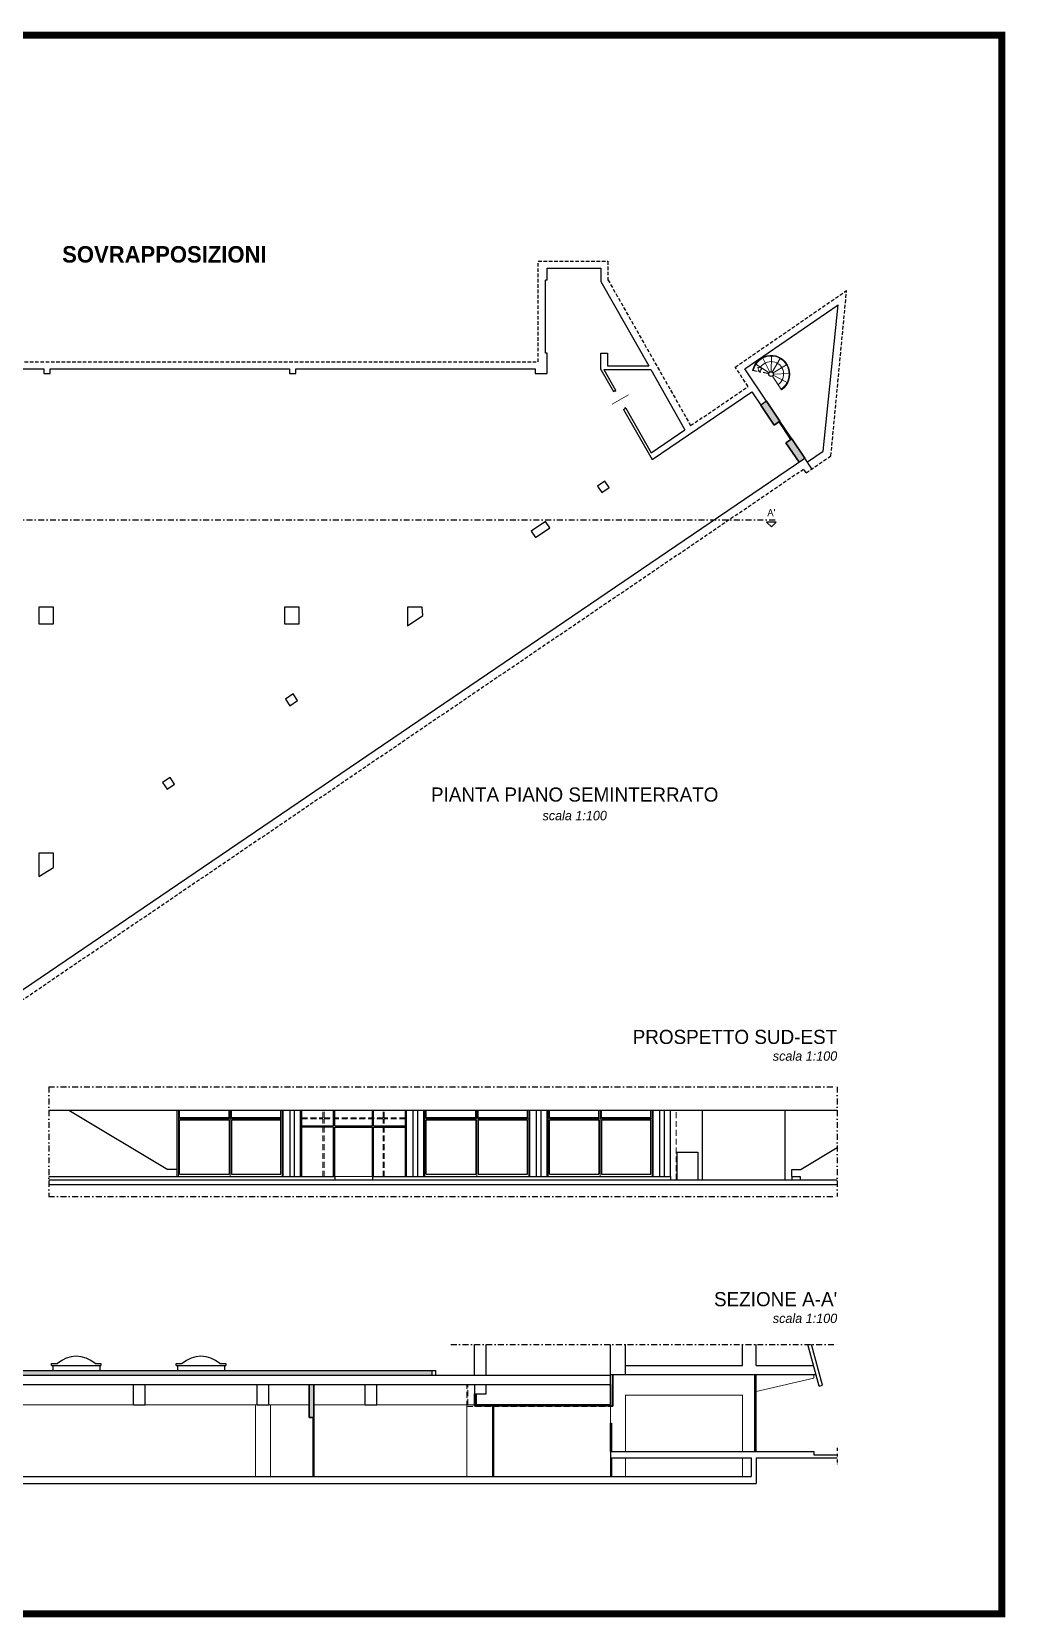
# Model space of a CAD drawing. Header units: millimetres. Extents: x 101781 to 108797, y 59159 to 65899.
# Drawn here: x 104660 to 108797, y 59159 to 65899 of the extents above; entities that cross this region are included whole.
import ezdxf

# ---------------------------------------------------------------- set-up
doc = ezdxf.new("R2010")
doc.units = ezdxf.units.MM
doc.header["$LTSCALE"] = 100
for name, pattern in [('35', [1.5, 0.5, -0.25, 0.5, -0.25]), ('DASHDOT2', [0.5, 0.25, -0.125, 0, -0.125]), ('TRATTEGGIATA2', [0.375, 0.25, -0.125])]:
    doc.linetypes.add(name, pattern=pattern)
for name, color, linetype in [('CAMP murantico', 161, 'Continuous'), ('Interni F', 3, 'Continuous'), ('Interni S', 2, 'Continuous'), ('Linee di sezione', 150, 'Continuous'), ('NC linee_10', 12, 'Continuous'), ('NC linee_20', 10, 'Continuous'), ('PROS', 9, 'Continuous'), ('SEZ', 130, 'Continuous'), ('Testi', 3, 'Continuous')]:
    doc.layers.add(name, color=color, linetype=linetype)
for name, color, linetype, lineweight, true_color in [('DEM linee_2', 40, 'TRATTEGGIATA2', 9, 0xf0b400), ('DEM riempi', 41, 'Continuous', 13, 0xffd966), ('NC riempi', 11, 'Continuous', 9, 0xff7070), ('NC_SEZ', 1, 'Continuous', 30, 0xff0000)]:
    doc.layers.add(name, color=color, linetype=linetype, lineweight=lineweight, true_color=true_color)
doc.layers.add('INF', color=6, linetype='Continuous', lineweight=13)
doc.styles.add('T_ESE_q100', font='', dxfattribs={"height": 15})
doc.styles.get('T_ESE_q100').set_extended_font_data('Bahnschrift Light')

msp = doc.modelspace()

# ---------------------------------------------------------------- hatches: boundary and pattern name
at = {"layer": 'CAMP murantico'}
h = msp.add_hatch(dxfattribs=at)
h.set_pattern_fill('EARTH', color=256, scale=0.8, angle=45)
h.set_pattern_definition([(45, (111661.9993, 56031.1323), (0, 7.184205), [5.08, -5.08]), (45, (111660.652, 56032.4794), (0, 7.184205), [5.08, -5.08]), (45, (111659.305, 56033.8264), (0, 7.184205), [5.08, -5.08]), (135, (111659.305, 56034.7244), (-7.184205, 0), [5.08, -5.08]), (135, (111660.652, 56036.0715), (-7.184205, 0), [5.08, -5.08]), (135, (111661.9993, 56037.4185), (-7.184205, 0), [5.08, -5.08])])
h.paths.add_polyline_path([(106362, 60208), (102506.8, 60208), (102506.8, 60189), (106362, 60189)])
at = {"layer": 'DEM riempi'}
h = msp.add_hatch(color=256, dxfattribs=at)
h.dxf.hatch_style = 1
h.paths.add_polyline_path([(106541, 60062), (106514, 60062), (106514, 60149), (106509, 60149), (106509, 60055), (107129, 60055), (107129, 60058), (106541, 60058)])
at = {"layer": 'NC riempi'}
h = msp.add_hatch(color=256, dxfattribs=at)
h.dxf.hatch_style = 1
h.paths.add_polyline_path([(107783, 64328.4), (107758.1, 64311.6), (107814.9, 64227), (107839.8, 64243.7)])
h.paths.add_polyline_path([(107890, 64168.9), (107865.1, 64152.2), (107920.8, 64069.2), (107945.6, 64086)])
h = msp.add_hatch(color=256, dxfattribs=at)
h.dxf.hatch_style = 1
h.paths.add_polyline_path([(106549, 60109), (106541, 60109), (106541, 60058), (107129, 60058), (107129, 60191), (107119, 60191), (107119, 60063), (106549, 60063)])
h = msp.add_hatch(color=256, dxfattribs=at)
h.dxf.hatch_style = 1
h.paths.add_polyline_path([(105859, 60149), (105839, 60149), (105839, 60008), (105859, 60008)])

# ---------------------------------------------------------------- linework, layer by layer
at = {"layer": 'CAMP murantico'}
msp.add_line((102506.8, 60208), (106362, 60208), dxfattribs=at)
at = {"layer": 'DEM linee_2'}
for p, q in [((105807.2, 61282.7), (105897.2, 61282.7)), ((105807.2, 61277.7), (105897.2, 61277.7)), ((105897.2, 61282.7), (105897.2, 61314.7)), ((105897.2, 61032.7), (105897.2, 61277.7)), ((105902.2, 61282.7), (105902.2, 61314.7)), ((106153.2, 61282.7), (105902.2, 61282.7)), ((105902.2, 61032.7), (105902.2, 61277.7)), ((105902.2, 61277.7), (106153.2, 61277.7)), ((106153.2, 61282.7), (106153.2, 61314.7)), ((106153.2, 61032.7), (106153.2, 61277.7)), ((106158.2, 61282.7), (106158.2, 61314.7)), ((106248.2, 61282.7), (106158.2, 61282.7)), ((106248.2, 61277.7), (106158.2, 61277.7)), ((106158.2, 61032.7), (106158.2, 61277.7)), ((107398.2, 61018.7), (107398.2, 61314.7)), ((106509, 60055), (106509, 60149)), ((106514, 60062), (106514, 60149)), ((106509, 60055), (107129, 60055)), ((106514, 60062), (107119, 60062)), ((107119, 60062), (107119, 60063)), ((107129, 60055), (107129, 60058))]:
    msp.add_line(p, q, dxfattribs=at)
at = {"layer": 'INF'}
for p, q in [((107766.4, 64511.8), (107797.4, 64452.4)), ((107803.9, 64520.5), (107802.3, 64453.5)), ((107840.9, 64510), (107807.1, 64452.1)), ((107737.8, 64486), (107793.7, 64449)), ((107764.8, 64466.9), (107746.2, 64473.7)), ((107746.2, 64473.7), (107749.6, 64454)), ((107749.6, 64454), (107764.8, 64466.9)), ((107846.6, 64377.1), (107807.6, 64435.2)), ((107868.2, 64482.9), (107810.6, 64448.6)), ((107870.5, 64408.3), (107810.9, 64438.9)), ((107879, 64445.9), (107812, 64443.8)), ((107137.1, 64372.6), (107138.5, 64370)), ((107138.5, 64370), (107142.9, 64372.5)), ((107141.4, 64375.1), (107142.9, 64372.5)), ((107195.8, 64355.4), (107126.3, 64315.8)), ((107183.5, 64301.2), (107179.1, 64298.8)), ((107180.6, 64296.1), (107179.1, 64298.8)), ((107185, 64298.6), (107183.5, 64301.2)), ((105283.2, 61032.7), (105283.2, 61314.7)), ((105724.2, 61277.7), (105283.2, 61277.7)), ((105503.7, 61314.7), (105503.7, 61032.7)), ((105724.2, 61032.7), (105724.2, 61314.7)), ((106331.2, 61032.7), (106331.2, 61314.7)), ((106772.2, 61277.7), (106331.2, 61277.7)), ((106551.7, 61314.7), (106551.7, 61032.7)), ((106772.2, 61032.7), (106772.2, 61314.7)), ((106855.2, 61032.7), (106855.2, 61314.7)), ((107296.2, 61277.7), (106855.2, 61277.7)), ((107075.7, 61314.7), (107075.7, 61032.7)), ((107296.2, 61032.7), (107296.2, 61314.7)), ((105947.7, 61032.7), (106107.7, 61032.7)), ((107983, 60191), (107983, 60176)), ((107738, 60119), (107983, 60176)), ((104623.5, 60062), (105092.5, 60062)), ((105142.5, 60062), (105617.5, 60062)), ((105611, 60062), (105611, 59758)), ((105667.5, 60062), (105839, 60062)), ((105674, 60062), (105674, 59758)), ((105859, 60062), (106077, 60062)), ((106127, 60062), (106509, 60062)), ((106509, 60055), (106509, 59758)), ((107119, 59984), (107119, 60055)), ((107184, 60103), (107184, 59864)), ((107184, 60103), (107681, 60103)), ((107681, 60103), (107681, 59864)), ((107184, 59837), (107184, 59758)), ((107681, 59837), (107681, 59758))]:
    msp.add_line(p, q, dxfattribs=at)
for radius, end in [(80, 168.71919), (77, 168.71919), (53.5, 150.03668)]:
    msp.add_arc((107802, 64443.5), radius, 303.86489, end, dxfattribs=at)
at = {"layer": 'Interni F'}
for p, q in [((105288.2, 61282.7), (105288.2, 61314.7)), ((105498.7, 61282.7), (105288.2, 61282.7)), ((105288.2, 61042.7), (105288.2, 61272.7)), ((105498.7, 61272.7), (105288.2, 61272.7)), ((105498.7, 61282.7), (105498.7, 61314.7)), ((105498.7, 61272.7), (105498.7, 61042.7)), ((105508.7, 61282.7), (105508.7, 61314.7)), ((105719.2, 61282.7), (105508.7, 61282.7)), ((105508.7, 61272.7), (105508.7, 61042.7)), ((105719.2, 61272.7), (105508.7, 61272.7)), ((105719.2, 61282.7), (105719.2, 61314.7)), ((105719.2, 61042.7), (105719.2, 61272.7)), ((106336.2, 61282.7), (106336.2, 61314.7)), ((106546.7, 61282.7), (106336.2, 61282.7)), ((106336.2, 61042.7), (106336.2, 61272.7)), ((106546.7, 61272.7), (106336.2, 61272.7)), ((106546.7, 61282.7), (106546.7, 61314.7)), ((106546.7, 61272.7), (106546.7, 61042.7)), ((106556.7, 61282.7), (106556.7, 61314.7)), ((106767.2, 61282.7), (106556.7, 61282.7)), ((106556.7, 61272.7), (106556.7, 61042.7)), ((106767.2, 61272.7), (106556.7, 61272.7)), ((106767.2, 61282.7), (106767.2, 61314.7)), ((106767.2, 61042.7), (106767.2, 61272.7)), ((106860.2, 61282.7), (106860.2, 61314.7)), ((107070.7, 61282.7), (106860.2, 61282.7)), ((106860.2, 61042.7), (106860.2, 61272.7)), ((107070.7, 61272.7), (106860.2, 61272.7)), ((107070.7, 61282.7), (107070.7, 61314.7)), ((107070.7, 61272.7), (107070.7, 61042.7)), ((107080.7, 61282.7), (107080.7, 61314.7)), ((107291.2, 61282.7), (107080.7, 61282.7)), ((107080.7, 61272.7), (107080.7, 61042.7)), ((107291.2, 61272.7), (107080.7, 61272.7)), ((107291.2, 61282.7), (107291.2, 61314.7)), ((107291.2, 61042.7), (107291.2, 61272.7)), ((105288.2, 61042.7), (105498.7, 61042.7)), ((105508.7, 61042.7), (105719.2, 61042.7)), ((106336.2, 61042.7), (106546.7, 61042.7)), ((106556.7, 61042.7), (106767.2, 61042.7)), ((106860.2, 61042.7), (107070.7, 61042.7)), ((107080.7, 61042.7), (107291.2, 61042.7))]:
    msp.add_line(p, q, dxfattribs=at)
at = {"layer": 'Interni S'}
for p, q in [((104744.3, 60238), (104769.3, 60238)), ((104744.3, 60229), (104744.3, 60238)), ((104744.3, 60229), (104954.3, 60229)), ((104749.3, 60229), (104749.3, 60208)), ((104929.3, 60238), (104954.3, 60238)), ((104949.3, 60229), (104949.3, 60208)), ((104954.3, 60238), (104954.3, 60229)), ((105274.3, 60238), (105299.3, 60238)), ((105274.3, 60229), (105274.3, 60238)), ((105274.3, 60229), (105484.3, 60229)), ((105279.3, 60229), (105279.3, 60208)), ((105459.3, 60238), (105484.3, 60238)), ((105479.3, 60229), (105479.3, 60208)), ((105484.3, 60238), (105484.3, 60229))]:
    msp.add_line(p, q, dxfattribs=at)
for centre in [(104849.3, 60150.3), (105379.3, 60150.3)]:
    msp.add_arc(centre, 118.7, 47.6373, 132.3627, dxfattribs=at)
at = {"layer": 'Linee di sezione', "linetype": 'DASHDOT2'}
msp.add_line((102182.8, 63824.6), (107823.2, 63824.6), dxfattribs=at)
at = {"layer": 'Linee di sezione'}
for p, q in [((107823.2, 63814.6), (107783.2, 63814.6)), ((107783.2, 63814.6), (107803.2, 63794.6)), ((107803.2, 63794.6), (107823.2, 63814.6))]:
    msp.add_line(p, q, dxfattribs=at)
at = {"layer": 'NC linee_10'}
for p, q in [((107885.8, 64166.1), (107835.7, 64240.9)), ((107890, 64168.9), (107839.8, 64243.7))]:
    msp.add_line(p, q, dxfattribs=at)
at = {"layer": 'NC linee_20'}
for p, q in [((105807.2, 61032.7), (105807.2, 61314.7)), ((105942.7, 61247.7), (105942.7, 61314.7)), ((105947.7, 61247.7), (105947.7, 61314.7)), ((106107.7, 61247.7), (106107.7, 61314.7)), ((106112.7, 61247.7), (106112.7, 61314.7)), ((106248.2, 61032.7), (106248.2, 61314.7)), ((107511.2, 61018.7), (107511.2, 61314.7)), ((105807.2, 61247.7), (105942.7, 61247.7)), ((105942.7, 61242.7), (105807.2, 61242.7)), ((105942.7, 61032.7), (105942.7, 61242.7)), ((105947.7, 61247.7), (106107.7, 61247.7)), ((105947.7, 61032.7), (105947.7, 61242.7)), ((105947.7, 61242.7), (106107.7, 61242.7)), ((106107.7, 61032.7), (106107.7, 61242.7)), ((106112.7, 61247.7), (106248.2, 61247.7)), ((106112.7, 61032.7), (106112.7, 61242.7)), ((106112.7, 61242.7), (106248.2, 61242.7)), ((107401.2, 61136.7), (107401.2, 61018.7)), ((107401.2, 61136.7), (107491.2, 61136.7)), ((107491.2, 61136.7), (107491.2, 61018.7)), ((106618, 60058), (106618, 59758)), ((106623, 60058), (106623, 59758)), ((105854, 60008), (105854, 59758)), ((105859, 60008), (105859, 59758))]:
    msp.add_line(p, q, dxfattribs=at)
at = {"layer": 'NC_SEZ'}
for p, q in [((107814.9, 64227), (107758.1, 64311.6)), ((107783, 64328.4), (107839.8, 64243.7)), ((107839.8, 64243.7), (107814.9, 64227)), ((107890, 64168.9), (107865.1, 64152.2)), ((107945.7, 64085.9), (107890, 64168.9)), ((107920.8, 64069.2), (107865.1, 64152.2)), ((107129, 60058), (107129, 60191)), ((105839, 60149), (105839, 60008)), ((105859, 60149), (105859, 60008)), ((107119, 60063), (107119, 60149)), ((106541, 60109), (106541, 60058)), ((106541, 60058), (107129, 60058)), ((106549, 60109), (106549, 60063)), ((106549, 60063), (107119, 60063)), ((105859, 60008), (105839, 60008))]:
    msp.add_line(p, q, dxfattribs=at)
at = {"layer": 'PROS'}
for p, q in [((104732.2, 61314.7), (108083, 61314.7)), ((104817.2, 61314.7), (105238.2, 61062.7)), ((105278.2, 61032.7), (105278.2, 61314.7)), ((105729.2, 61032.7), (105729.2, 61314.7)), ((105756.2, 61314.7), (105756.2, 61032.7)), ((105775.2, 61314.7), (105775.2, 61032.7)), ((105802.2, 61032.7), (105802.2, 61314.7)), ((106253.2, 61032.7), (106253.2, 61314.7)), ((106280.2, 61314.7), (106280.2, 61032.7)), ((106299.2, 61314.7), (106299.2, 61032.7)), ((106326.2, 61032.7), (106326.2, 61314.7)), ((106777.2, 61032.7), (106777.2, 61314.7)), ((106804.2, 61314.7), (106804.2, 61032.7)), ((106823.2, 61314.7), (106823.2, 61032.7)), ((106850.2, 61032.7), (106850.2, 61314.7)), ((107301.2, 61032.7), (107301.2, 61314.7)), ((107328.2, 61314.7), (107328.2, 61032.7)), ((107347.2, 61314.7), (107347.2, 61032.7)), ((107374.2, 61032.7), (107374.2, 61314.7)), ((107861.2, 61018.7), (107861.2, 61314.7)), ((108083, 61154.2), (107930.2, 61062.7)), ((105278.2, 61062.7), (105238.2, 61062.7)), ((107890.2, 61062.7), (107930.2, 61062.7)), ((107890.2, 61032.7), (107890.2, 61062.7)), ((104732.2, 61032.7), (105947.7, 61032.7)), ((105947.7, 61032.7), (105947.7, 61018.7)), ((106107.7, 61032.7), (107374.2, 61032.7)), ((106107.7, 61032.7), (106107.7, 61018.7)), ((107733, 59864), (107733, 60191)), ((107738, 59864), (107738, 60191)), ((107733, 60088), (107738, 60088)), ((107119, 59864), (107119, 59984)), ((107119, 59984), (107124, 59984)), ((107124, 59984), (107124, 59864))]:
    msp.add_line(p, q, dxfattribs=at)
at = {"layer": 'SEZ', "linetype": '35', "ltscale": 0.3}
for p, q in [((106812.9, 64495.6), (106812.9, 64923.6)), ((106812.9, 64923.6), (107108.9, 64923.6)), ((107108.9, 64923.6), (107108.9, 64844.5)), ((107108.9, 64844.5), (107460.2, 64224.8)), ((107649.4, 64473.6), (108122.9, 64799.7)), ((108056.3, 64096), (108122.9, 64799.7)), ((104246.9, 64495.6), (106812.9, 64495.6)), ((107704.8, 64391.1), (107649.4, 64473.6)), ((107460.2, 64224.8), (107704.8, 64391.1)), ((107950.9, 64024.3), (108056.3, 64096)), ((103219.9, 60831.9), (107940.3, 64040.1)), ((107950.9, 64024.3), (107940.3, 64040.1))]:
    msp.add_line(p, q, dxfattribs=at)
at = {"layer": 'SEZ'}
for p, q in [((106842.9, 64532.6), (106842.9, 64842.6)), ((106850.9, 64842.6), (106842.9, 64842.6)), ((106850.9, 64842.6), (106850.9, 64893.6)), ((106850.9, 64893.6), (107078.9, 64893.6)), ((107078.9, 64893.6), (107078.9, 64836.6)), ((107078.9, 64836.6), (107281.9, 64478.6)), ((107690.8, 64465.7), (108086.9, 64738.5)), ((108023.2, 64115.8), (108086.9, 64738.5)), ((106850.9, 64532.6), (106842.9, 64532.6)), ((106850.9, 64446.6), (106850.9, 64532.6)), ((107078.9, 64462.6), (107078.9, 64532.6)), ((107078.9, 64532.6), (107106.9, 64532.6)), ((107106.9, 64532.6), (107106.9, 64478.6)), ((104286.9, 64465.6), (104710.9, 64465.6)), ((104710.9, 64465.6), (104710.9, 64446.6)), ((104710.9, 64446.6), (104737.9, 64446.6)), ((104737.9, 64465.6), (105754.9, 64465.6)), ((104737.9, 64446.6), (104737.9, 64465.6)), ((105754.9, 64465.6), (105754.9, 64446.6)), ((105754.9, 64446.6), (105781.9, 64446.6)), ((105781.9, 64465.6), (106799.9, 64465.6)), ((105781.9, 64446.6), (105781.9, 64465.6)), ((106799.9, 64465.6), (106799.9, 64446.6)), ((106799.9, 64446.6), (106850.9, 64446.6)), ((107078.9, 64462.6), (107131.8, 64369.6)), ((107091.5, 64462.6), (107141.4, 64375.1)), ((107091.5, 64462.6), (107290.9, 64462.6)), ((107106.9, 64478.6), (107281.9, 64478.6)), ((107290.9, 64462.6), (107436.1, 64206.5)), ((107783, 64328.4), (107690.8, 64465.7)), ((107131.8, 64369.6), (107141.4, 64375.1)), ((107296.7, 64080.3), (107720.2, 64368.1)), ((107720.2, 64368.1), (107758.1, 64311.6)), ((107175.4, 64293.2), (107185, 64298.6)), ((107185, 64298.6), (107292.9, 64109.2)), ((107783, 64328.4), (107758.1, 64311.6)), ((107175.4, 64293.2), (107296.7, 64080.3)), ((107292.9, 64109.2), (107436.1, 64206.5)), ((107956.2, 64070.3), (108023.2, 64115.8)), ((103244.9, 60891.2), (107945.6, 64086)), ((107975.7, 64041.2), (107945.6, 64086)), ((104732.2, 61018.7), (108083, 61018.7)), ((104732.2, 60998.7), (108083, 60998.7)), ((107374.2, 61032.7), (107374.2, 61018.7)), ((107890.2, 61032.7), (107925.2, 61032.7)), ((107890.2, 61032.7), (107890.2, 61018.7)), ((107925.2, 61032.7), (107925.2, 61018.7)), ((106541, 60189), (106541, 60319)), ((106591, 60189), (106591, 60319)), ((107119, 60149), (107119, 60319)), ((107184, 60191), (107184, 60319)), ((107681, 60229), (107681, 60319)), ((107738, 60229), (107738, 60319)), ((108006.3, 60142.2), (107958.9, 60319)), ((108020.8, 60146), (107974.4, 60319)), ((102506.8, 60189), (107119, 60189)), ((106362, 60189), (106362, 60208)), ((106362, 60208), (106377, 60208)), ((106377, 60189), (106377, 60208)), ((107119, 60191), (107993.2, 60191)), ((107184, 60229), (107681, 60229)), ((107738, 60229), (107983, 60229)), ((102506.8, 60149), (107119, 60149)), ((105092.5, 60062), (105092.5, 60149)), ((105142.5, 60062), (105142.5, 60149)), ((105617.5, 60062), (105617.5, 60149)), ((105667.5, 60062), (105667.5, 60149)), ((106077, 60062), (106077, 60149)), ((106127, 60062), (106127, 60149)), ((106541, 60149), (106541, 60109)), ((106591, 60109), (106591, 60149)), ((108006.3, 60142.2), (108020.8, 60146)), ((105092.5, 60062), (105142.5, 60062)), ((105617.5, 60062), (105667.5, 60062)), ((106077, 60062), (106127, 60062)), ((106541, 60109), (106591, 60109)), ((107119, 59864), (107119, 59758)), ((107119, 59864), (107983, 59864)), ((107983, 59864), (107983, 59850)), ((107983, 59850), (108083, 59850)), ((107119, 59837), (107718, 59837)), ((107124, 59837), (107124, 59758)), ((107718, 59837), (107718, 59758)), ((107738, 59837), (108083, 59837)), ((107738, 59837), (107738, 59728)), ((102251.2, 59758), (107718, 59758)), ((102251.2, 59728), (107738, 59728))]:
    msp.add_line(p, q, dxfattribs=at)
at = {"layer": 'SEZ', "linetype": 'DASHDOT2'}
for p, q in [((107792.2, 64445.5), (107723.6, 64459.2)), ((104732.2, 61414.7), (108083, 61414.7)), ((104732.2, 61414.7), (104732.2, 60948.7)), ((108083, 61414.7), (108083, 60948.7)), ((104732.2, 60948.7), (108083, 60948.7)), ((106441, 60319), (108083, 60319))]:
    msp.add_line(p, q, dxfattribs=at)
at = {"layer": 'SEZ', "linetype": 'DASHDOT2', "ltscale": 0.5}
msp.add_line((108083, 59880), (108083, 59807), dxfattribs=at)
at = {"layer": 'SEZ'}
for points in [[(107114.2, 63962.3), (107096.2, 63988.8), (107064.8, 63967.4), (107082.8, 63941)], [(106861.1, 63790.3), (106843.1, 63816.8), (106782.8, 63775.8), (106800.8, 63749.3)], [(104689.9, 63381.6), (104752.9, 63381.6), (104752.9, 63453.6), (104689.9, 63453.6)], [(105733.9, 63381.6), (105796.9, 63381.6), (105796.9, 63453.6), (105733.9, 63453.6)], [(106256.9, 63373.6), (106322.2, 63418), (106319.9, 63453.6), (106256.9, 63453.6)], [(105789.6, 63056), (105770.5, 63084.1), (105738.2, 63062.2), (105757.3, 63034.1)], [(105267.3, 62701), (105248.2, 62729.2), (105215.9, 62707.2), (105235.1, 62679.1)], [(104689.9, 62308.6), (104752.9, 62346.6), (104752.9, 62407.6), (104689.9, 62407.6)]]:
    msp.add_lwpolyline(points, close=True, dxfattribs=at)
msp.add_circle((107802, 64443.5), 10, dxfattribs=at)
at = {"layer": 'Testi', "color": 1, "const_width": 30}
msp.add_lwpolyline([(101795.7, 65884), (108782.3, 65884), (108782.3, 59174.4), (101795.7, 59174.4)], close=True, dxfattribs=at)

# ---------------------------------------------------------------- texts
at = {"layer": 'Linee di sezione', "color": 3, "insert": (107803.2, 63854.6), "char_height": 30, "attachment_point": 5, "style": 'T_ESE_q100'}
msp.add_mtext("A'", dxfattribs=at)
at = {"layer": 'Testi', "color": 1, "insert": (105223.7, 64952.3), "char_height": 70, "attachment_point": 5, "style": 'T_ESE_q100'}
msp.add_mtext('{\\fBahnschrift Light|b1|i0|c0|p34;SOVRAPPOSIZIONI}', dxfattribs=at)
at = {"layer": 'Testi', "style": 'T_ESE_q100'}
for s, insert, char_height, attachment_point in [('PIANTA PIANO SEMINTERRATO', (106967.4, 62656.2), 60, 5), ('{\\fBahnschrift Light|b0|i1|c0|p34;scala 1:100}', (106967.4, 62566.9), 40, 5), ('PROSPETTO SUD-EST', (108083, 61626), 60, 6), ('{\\fBahnschrift Light|b0|i1|c0|p34;scala 1:100}', (108083, 61544.8), 40, 6), ("SEZIONE A-A'", (108083, 60511.2), 60, 6), ('{\\fBahnschrift Light|b0|i1|c0|p34;scala 1:100}', (108083, 60429.9), 40, 6)]:
    msp.add_mtext(s, dxfattribs=dict(at, insert=insert, char_height=char_height, attachment_point=attachment_point))

doc.saveas('drawing.dxf')
